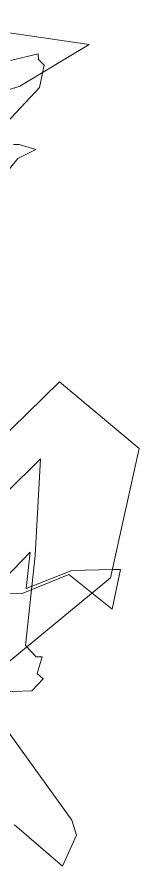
# Model space of a CAD drawing. Header units: metres. Extents: x -71 to 881, y -503 to 661.
# Drawn here: x 228.161 to 228.559, y 537.902 to 540.659 of the extents above; entities that cross this region are included whole.
import ezdxf

# ---------------------------------------------------------------- set-up
doc = ezdxf.new("R2010")
doc.units = ezdxf.units.M
doc.layers.add('ARBRE', color=100, linetype='Continuous', lineweight=13, true_color=0x00ff3f)

# ---------------------------------------------------------------- blocks, each defined once
blk = doc.blocks.new('WMF2', base_point=(0, 0.015))
at = {"color": 251, "lineweight": 0, "true_color": 0x636466}
for points in [[(8.834, -109.56), (3.271, -107.443), (3.008, -110.612), (3.899, -111.795), (16.574, -120.439), (8.221, -134.472), (9.813, -146.855), (18.983, -150.198), (22.706, -142.591)], [(36.914, -171.269), (31.95, -175.081), (27.131, -180.995), (44.829, -177.373)], [(14.938, -120.614), (11.565, -121.958), (10.966, -123.389), (11.667, -123.681), (11.74, -125.316), (12.266, -125.112), (13.58, -125.769), (15.595, -134.048), (18.209, -142.766), (22.108, -134.676)], [(32.154, -161.953), (29.818, -168.641), (28.518, -169.999), (30.139, -169.926), (30.65, -169.722)], [(31.935, -171.459), (30.168, -175.606), (30.446, -177.738), (31.147, -178.045), (31.351, -178.556), (33.6, -177.067)], [(18.121, -129.858), (16.15, -134.194), (15.362, -130.851), (11.872, -133.902), (8.323, -135.275), (7.593, -135.538), (7.067, -131.77), (12.018, -133.45), (15.551, -130.266), (19.056, -129.025)]]:
    blk.add_lwpolyline(points, dxfattribs=at)

msp = doc.modelspace()

# ---------------------------------------------------------------- block references
at = {"layer": 'ARBRE', "color": 251, "lineweight": 5, "true_color": 0x636466, "xscale": 0.03451886634015593, "yscale": 0.03451886634015593, "zscale": 0.03451886634015593, "rotation": 160.1685466476646}
msp.add_blockref('WMF2', (227.1574, 534.3743), dxfattribs=at)

doc.saveas('drawing.dxf')
